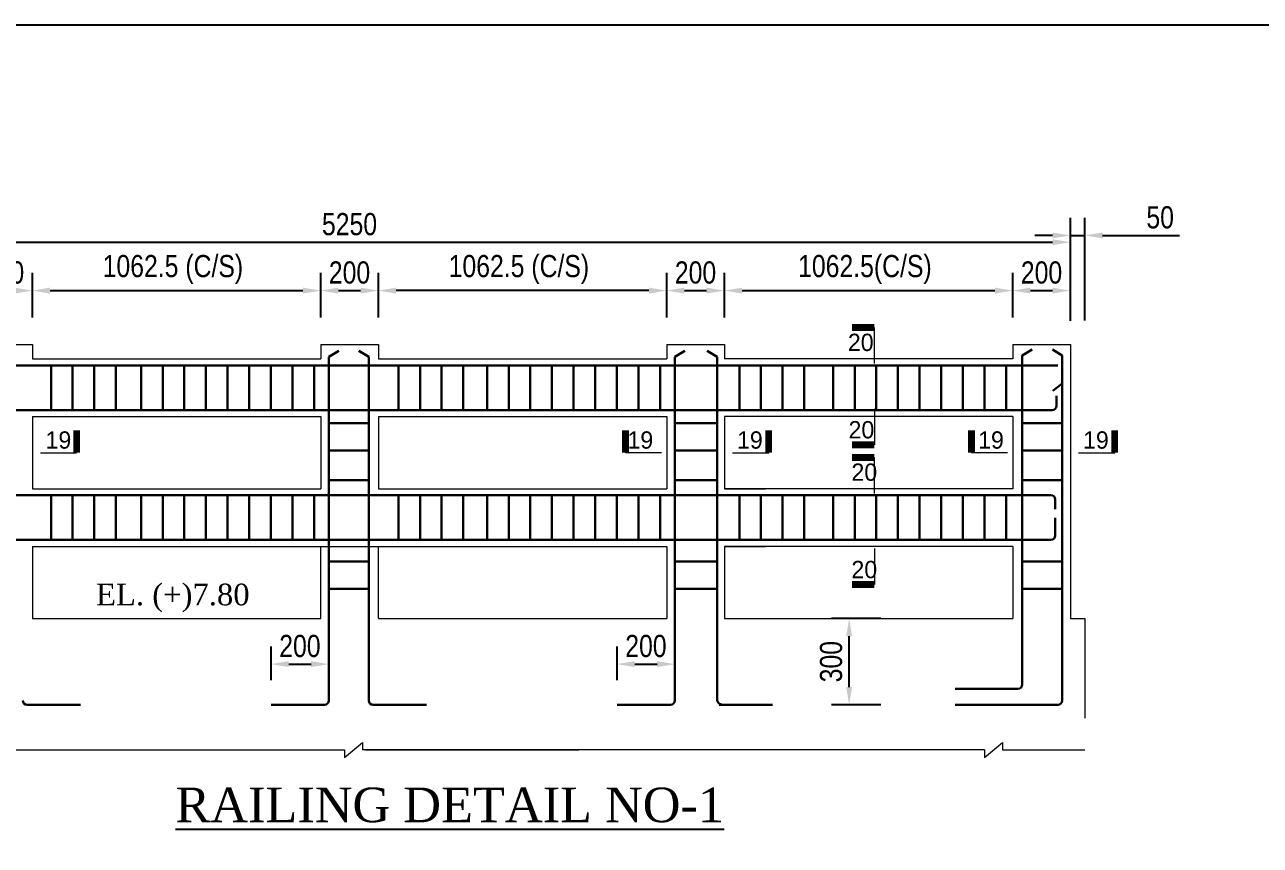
# Model space of a CAD drawing. Extents: x -358915 to 1258323, y -1667244 to -305611.
# Drawn here: x 1110632 to 1116203, y -1471593 to -1467894 of the extents above; entities that cross this region are included whole.
import ezdxf

# ---------------------------------------------------------------- set-up
doc = ezdxf.new("R2010")
doc.units = 0
doc.header["$LTSCALE"] = 300
doc.header["$MEASUREMENT"] = 0
doc.linetypes.add('DASHED', pattern=[0.75, 0.5, -0.25])
doc.layers.get('DEFPOINTS').update_dxf_attribs({"linetype": 'CONTINUOUS'})
doc.layers.add('LINE', color=7, linetype='CONTINUOUS')
doc.layers.add('TEXT', color=10, linetype='CONTINUOUS')
doc.layers.add('ROD', color=1, linetype='CONTINUOUS', lineweight=30)
doc.styles.add('DIM', font='isocp3.shx')
doc.styles.add('SH-T2', font='arial.ttf', dxfattribs={"width": 0.8})
doc.dimstyles.new('dim_50', dxfattribs={"dimtxt": 100, "dimasz": 100, "dimexe": 50, "dimexo": 30, "dimgap": 30, "dimtad": 1, "dimdec": 0, "dimzin": 0, "dimdsep": 46, "dimtxsty": 'DIM', "dimcen": 0.09, "dimclrd": 5, "dimclre": 5, "dimclrt": 7, "dimadec": 0, "dimazin": 0, "dimtfac": 1, "dimtdec": 0, "dimtmove": 0, "dimatfit": 3, "dimfxl": 1, "dimtolj": 1, "dimtzin": 0, "dimarcsym": 1})

# ---------------------------------------------------------------- blocks, each defined once
blk = doc.blocks.new('*D1264')
at = {"layer": 'DEFPOINTS', "color": 0, "transparency": 16777216}
for p in [(1110406.7, -1469092.7), (1110406.7, -1469263.9), (1110666.7, -1469263.9)]:
    blk.add_point(p, dxfattribs=at)
at = {"layer": 'LINE', "color": 5, "lineweight": -2, "transparency": 16777216}
for p, q in [((1110406.7, -1469213.9), (1110406.7, -1469012.7)), ((1110666.7, -1469213.9), (1110666.7, -1469012.7)), ((1110586.7, -1469092.7), (1110486.7, -1469092.7))]:
    blk.add_line(p, q, dxfattribs=at)
at = {"layer": 'LINE', "color": 5, "transparency": 16777216}
for points in [[(1110486.7, -1469079.4), (1110486.7, -1469106), (1110406.7, -1469092.7)], [(1110586.7, -1469079.4), (1110586.7, -1469106), (1110666.7, -1469092.7)]]:
    blk.add_solid(points, dxfattribs=at)
at = {"layer": 'LINE', "color": 7, "transparency": 16777216, "insert": (1110536.7, -1469011.7), "char_height": 100, "attachment_point": 5, "style": 'SH-T2'}
blk.add_mtext('\\A1;200', dxfattribs=at)
blk = doc.blocks.new('*D1265')
at = {"layer": 'DEFPOINTS', "color": 0, "transparency": 16777216}
for p in [(1113786.7, -1469092.7), (1113526.7, -1469263.9), (1113786.7, -1469263.9)]:
    blk.add_point(p, dxfattribs=at)
at = {"layer": 'LINE', "color": 5, "lineweight": -2, "transparency": 16777216}
for p, q in [((1113526.7, -1469213.9), (1113526.7, -1469012.7)), ((1113786.7, -1469213.9), (1113786.7, -1469012.7)), ((1113606.7, -1469092.7), (1113706.7, -1469092.7))]:
    blk.add_line(p, q, dxfattribs=at)
at = {"layer": 'LINE', "color": 5, "transparency": 16777216}
for points in [[(1113606.7, -1469079.4), (1113606.7, -1469106), (1113526.7, -1469092.7)], [(1113706.7, -1469079.4), (1113706.7, -1469106), (1113786.7, -1469092.7)]]:
    blk.add_solid(points, dxfattribs=at)
at = {"layer": 'LINE', "color": 7, "transparency": 16777216, "insert": (1113656.7, -1469011.7), "char_height": 100, "attachment_point": 5, "style": 'SH-T2'}
blk.add_mtext('\\A1;200', dxfattribs=at)
blk = doc.blocks.new('*D1266')
at = {"layer": 'DEFPOINTS', "color": 0, "transparency": 16777216}
for p in [(1115346.7, -1469092.7), (1115086.7, -1469263.9), (1115346.7, -1469263.9)]:
    blk.add_point(p, dxfattribs=at)
at = {"layer": 'LINE', "color": 5, "lineweight": -2, "transparency": 16777216}
for p, q in [((1115086.7, -1469213.9), (1115086.7, -1469012.7)), ((1115346.7, -1469213.9), (1115346.7, -1469012.7)), ((1115166.7, -1469092.7), (1115266.7, -1469092.7))]:
    blk.add_line(p, q, dxfattribs=at)
at = {"layer": 'LINE', "color": 5, "transparency": 16777216}
for points in [[(1115166.7, -1469079.4), (1115166.7, -1469106), (1115086.7, -1469092.7)], [(1115266.7, -1469079.4), (1115266.7, -1469106), (1115346.7, -1469092.7)]]:
    blk.add_solid(points, dxfattribs=at)
at = {"layer": 'LINE', "color": 7, "transparency": 16777216, "insert": (1115216.7, -1469011.7), "char_height": 100, "attachment_point": 5, "style": 'SH-T2'}
blk.add_mtext('\\A1;200', dxfattribs=at)
blk = doc.blocks.new('se')
at = {"layer": 'TEXT', "color": 6, "lineweight": 9, "ltscale": 3}
blk.add_lwpolyline([(0, 0, 20, 20, 0), (0, 64.7, 0, 0, 0)], format="xyseb", dxfattribs=at)
blk.add_lwpolyline([(-104.2, 0), (0, 0)], dxfattribs=at)
blk = doc.blocks.new('*D1271')
at = {"layer": 'DEFPOINTS', "color": 0, "transparency": 16777216}
for p in [(1111966.7, -1469092.7), (1110666.7, -1469263.9), (1111966.7, -1469263.9)]:
    blk.add_point(p, dxfattribs=at)
at = {"layer": 'LINE', "color": 5, "lineweight": -2, "transparency": 16777216}
for p, q in [((1110666.7, -1469213.9), (1110666.7, -1469012.7)), ((1111966.7, -1469213.9), (1111966.7, -1469012.7)), ((1110746.7, -1469092.7), (1111886.7, -1469092.7))]:
    blk.add_line(p, q, dxfattribs=at)
at = {"layer": 'LINE', "color": 5, "transparency": 16777216}
for points in [[(1110746.7, -1469079.4), (1110746.7, -1469106), (1110666.7, -1469092.7)], [(1111886.7, -1469079.4), (1111886.7, -1469106), (1111966.7, -1469092.7)]]:
    blk.add_solid(points, dxfattribs=at)
at = {"layer": 'LINE', "color": 7, "transparency": 16777216, "insert": (1111300.4, -1468997.2), "char_height": 100, "attachment_point": 5, "style": 'SH-T2'}
blk.add_mtext('\\A1;1062.5 (C/S)', dxfattribs=at)
blk = doc.blocks.new('*D1272')
at = {"layer": 'DEFPOINTS', "color": 0, "transparency": 16777216}
for p in [(1112226.7, -1469092.7), (1111966.7, -1469263.9), (1112226.7, -1469263.9)]:
    blk.add_point(p, dxfattribs=at)
at = {"layer": 'LINE', "color": 5, "lineweight": -2, "transparency": 16777216}
for p, q in [((1111966.7, -1469213.9), (1111966.7, -1469012.7)), ((1112226.7, -1469213.9), (1112226.7, -1469012.7)), ((1112046.7, -1469092.7), (1112146.7, -1469092.7))]:
    blk.add_line(p, q, dxfattribs=at)
at = {"layer": 'LINE', "color": 5, "transparency": 16777216}
for points in [[(1112046.7, -1469079.4), (1112046.7, -1469106), (1111966.7, -1469092.7)], [(1112146.7, -1469079.4), (1112146.7, -1469106), (1112226.7, -1469092.7)]]:
    blk.add_solid(points, dxfattribs=at)
at = {"layer": 'LINE', "color": 7, "transparency": 16777216, "insert": (1112096.7, -1469011.7), "char_height": 100, "attachment_point": 5, "style": 'SH-T2'}
blk.add_mtext('\\A1;200', dxfattribs=at)
blk = doc.blocks.new('*D1273')
at = {"layer": 'DEFPOINTS', "color": 0, "transparency": 16777216}
for p in [(1115086.7, -1469092.7), (1113786.7, -1469263.9), (1115086.7, -1469263.9)]:
    blk.add_point(p, dxfattribs=at)
at = {"layer": 'LINE', "color": 5, "lineweight": -2, "transparency": 16777216}
for p, q in [((1113786.7, -1469213.9), (1113786.7, -1469012.7)), ((1115086.7, -1469213.9), (1115086.7, -1469012.7)), ((1113866.7, -1469092.7), (1115006.7, -1469092.7))]:
    blk.add_line(p, q, dxfattribs=at)
at = {"layer": 'LINE', "color": 5, "transparency": 16777216}
for points in [[(1113866.7, -1469079.4), (1113866.7, -1469106), (1113786.7, -1469092.7)], [(1115006.7, -1469079.4), (1115006.7, -1469106), (1115086.7, -1469092.7)]]:
    blk.add_solid(points, dxfattribs=at)
at = {"layer": 'LINE', "color": 7, "transparency": 16777216, "insert": (1114420.4, -1468997.2), "char_height": 100, "attachment_point": 5, "style": 'SH-T2'}
blk.add_mtext('\\A1;1062.5(C/S)', dxfattribs=at)
blk = doc.blocks.new('*D1274')
at = {"layer": 'DEFPOINTS', "color": 0, "transparency": 16777216}
for p in [(1112226.7, -1469092.7), (1112226.7, -1469263.9), (1113526.7, -1469263.9)]:
    blk.add_point(p, dxfattribs=at)
at = {"layer": 'LINE', "color": 5, "lineweight": -2, "transparency": 16777216}
for p, q in [((1112226.7, -1469213.9), (1112226.7, -1469012.7)), ((1113526.7, -1469213.9), (1113526.7, -1469012.7)), ((1113446.7, -1469092.7), (1112306.7, -1469092.7))]:
    blk.add_line(p, q, dxfattribs=at)
at = {"layer": 'LINE', "color": 5, "transparency": 16777216}
for points in [[(1112306.7, -1469079.4), (1112306.7, -1469106), (1112226.7, -1469092.7)], [(1113446.7, -1469079.4), (1113446.7, -1469106), (1113526.7, -1469092.7)]]:
    blk.add_solid(points, dxfattribs=at)
at = {"layer": 'LINE', "color": 7, "transparency": 16777216, "insert": (1112860.4, -1468997.2), "char_height": 100, "attachment_point": 5, "style": 'SH-T2'}
blk.add_mtext('\\A1;1062.5 (C/S)', dxfattribs=at)
blk = doc.blocks.new('*D1275')
at = {"layer": 'DEFPOINTS', "color": 0, "transparency": 16777216}
for p in [(1115346.7, -1468874.7), (1108846.7, -1468962.7), (1115346.7, -1468962.7)]:
    blk.add_point(p, dxfattribs=at)
at = {"layer": 'LINE', "color": 5, "lineweight": -2, "transparency": 16777216}
for p, q in [((1108846.7, -1468912.7), (1108846.7, -1468794.7)), ((1115346.7, -1468912.7), (1115346.7, -1468794.7)), ((1108926.7, -1468874.7), (1115266.7, -1468874.7))]:
    blk.add_line(p, q, dxfattribs=at)
at = {"layer": 'LINE', "color": 5, "transparency": 16777216}
for points in [[(1108926.7, -1468861.4), (1108926.7, -1468888), (1108846.7, -1468874.7)], [(1115266.7, -1468861.4), (1115266.7, -1468888), (1115346.7, -1468874.7)]]:
    blk.add_solid(points, dxfattribs=at)
at = {"layer": 'LINE', "color": 7, "transparency": 16777216, "insert": (1112096.7, -1468793.7), "char_height": 100, "attachment_point": 5, "style": 'SH-T2'}
blk.add_mtext('\\A1;5250', dxfattribs=at)
blk = doc.blocks.new('*D1277')
at = {"layer": 'DEFPOINTS', "color": 0, "transparency": 16777216}
for p in [(1115411.7, -1468844.1), (1115346.7, -1469278.3), (1115411.7, -1469277.8)]:
    blk.add_point(p, dxfattribs=at)
at = {"layer": 'LINE', "color": 5, "lineweight": -2, "transparency": 16777216}
for p, q in [((1115346.7, -1469228.3), (1115346.7, -1468764.1)), ((1115411.7, -1469227.8), (1115411.7, -1468764.1)), ((1115266.7, -1468844.1), (1115186.7, -1468844.1)), ((1115346.7, -1468844.1), (1115411.7, -1468844.1)), ((1115491.7, -1468844.1), (1115838.8, -1468844.1))]:
    blk.add_line(p, q, dxfattribs=at)
at = {"layer": 'LINE', "color": 5, "transparency": 16777216}
for points in [[(1115266.7, -1468830.7), (1115266.7, -1468857.4), (1115346.7, -1468844.1)], [(1115491.7, -1468830.7), (1115491.7, -1468857.4), (1115411.7, -1468844.1)]]:
    blk.add_solid(points, dxfattribs=at)
at = {"layer": 'LINE', "color": 7, "transparency": 16777216, "insert": (1115751.6, -1468763), "char_height": 100, "attachment_point": 5, "style": 'SH-T2'}
blk.add_mtext('\\A1;50', dxfattribs=at)
blk = doc.blocks.new('*D1334')
at = {"layer": 'DEFPOINTS', "color": 0, "transparency": 16777216}
for p in [(1114349.3, -1470570.5), (1114542, -1470570.5), (1114542, -1470959.8)]:
    blk.add_point(p, dxfattribs=at)
at = {"layer": 'LINE', "color": 5, "lineweight": -2, "transparency": 16777216}
for p, q in [((1114492, -1470570.5), (1114269.3, -1470570.5)), ((1114349.3, -1470879.8), (1114349.3, -1470650.5)), ((1114492, -1470959.8), (1114269.3, -1470959.8))]:
    blk.add_line(p, q, dxfattribs=at)
at = {"layer": 'LINE', "color": 5, "transparency": 16777216}
for points in [[(1114336, -1470650.5), (1114362.7, -1470650.5), (1114349.3, -1470570.5)], [(1114336, -1470879.8), (1114362.7, -1470879.8), (1114349.3, -1470959.8)]]:
    blk.add_solid(points, dxfattribs=at)
at = {"layer": 'LINE', "color": 7, "transparency": 16777216, "insert": (1114268.2, -1470765.2), "char_height": 100, "attachment_point": 5, "rotation": 90, "style": 'SH-T2'}
blk.add_mtext('\\A1;300', dxfattribs=at)
blk = doc.blocks.new('*D1338')
at = {"layer": 'DEFPOINTS', "color": 0, "transparency": 16777216}
for p in [(1112003.4, -1470776.3), (1111742.8, -1470898.3), (1112003.4, -1470898.3)]:
    blk.add_point(p, dxfattribs=at)
at = {"layer": 'LINE', "color": 5, "lineweight": -2, "transparency": 16777216}
for p, q in [((1111742.8, -1470848.3), (1111742.8, -1470696.3)), ((1112003.4, -1470848.3), (1112003.4, -1470696.3)), ((1111822.8, -1470776.3), (1111923.4, -1470776.3))]:
    blk.add_line(p, q, dxfattribs=at)
at = {"layer": 'LINE', "color": 5, "transparency": 16777216}
for points in [[(1111822.8, -1470762.9), (1111822.8, -1470789.6), (1111742.8, -1470776.3)], [(1111923.4, -1470762.9), (1111923.4, -1470789.6), (1112003.4, -1470776.3)]]:
    blk.add_solid(points, dxfattribs=at)
at = {"layer": 'LINE', "color": 7, "transparency": 16777216, "insert": (1111873.1, -1470695.2), "char_height": 100, "attachment_point": 5, "style": 'SH-T2'}
blk.add_mtext('\\A1;200', dxfattribs=at)
blk = doc.blocks.new('*D1339')
at = {"layer": 'DEFPOINTS', "color": 0, "transparency": 16777216}
for p in [(1113563.4, -1470776.3), (1113302.8, -1470898.3), (1113563.4, -1470898.3)]:
    blk.add_point(p, dxfattribs=at)
at = {"layer": 'LINE', "color": 5, "lineweight": -2, "transparency": 16777216}
for p, q in [((1113302.8, -1470848.3), (1113302.8, -1470696.3)), ((1113563.4, -1470848.3), (1113563.4, -1470696.3)), ((1113382.8, -1470776.3), (1113483.4, -1470776.3))]:
    blk.add_line(p, q, dxfattribs=at)
at = {"layer": 'LINE', "color": 5, "transparency": 16777216}
for points in [[(1113382.8, -1470762.9), (1113382.8, -1470789.6), (1113302.8, -1470776.3)], [(1113483.4, -1470762.9), (1113483.4, -1470789.6), (1113563.4, -1470776.3)]]:
    blk.add_solid(points, dxfattribs=at)
at = {"layer": 'LINE', "color": 7, "transparency": 16777216, "insert": (1113433.1, -1470695.2), "char_height": 100, "attachment_point": 5, "style": 'SH-T2'}
blk.add_mtext('\\A1;200', dxfattribs=at)

msp = doc.modelspace()

# ---------------------------------------------------------------- linework, layer by layer
at = {"layer": 'LINE', "linetype": 'DASHED', "lineweight": 9, "ltscale": 3}
for p, q in [((1110666.7, -1469335.5), (1110666.7, -1469400.5)), ((1111966.7, -1469335.5), (1111966.7, -1469400.5)), ((1112226.7, -1469335.5), (1112226.7, -1469400.5)), ((1113526.7, -1469335.5), (1113526.7, -1469400.5)), ((1113786.7, -1469335.5), (1113786.7, -1469400.5)), ((1115086.7, -1469335.5), (1115086.7, -1469400.5)), ((1115346.7, -1469335.5), (1115346.7, -1469400.5)), ((1115411.7, -1470570.5), (1115411.7, -1471162.2))]:
    msp.add_line(p, q, dxfattribs=at)
at = {"layer": 'LINE', "lineweight": 9}
for p, q in [((1110666.7, -1469400.5), (1111966.7, -1469400.5)), ((1112226.7, -1469400.5), (1113526.7, -1469400.5)), ((1115086.7, -1469400.5), (1113786.7, -1469400.5)), ((1115346.7, -1469400.5), (1115346.7, -1470570.5)), ((1110666.7, -1469660.5), (1111966.7, -1469660.5)), ((1110666.7, -1469660.5), (1110666.7, -1469985.5)), ((1111966.7, -1469660.5), (1111966.7, -1469985.5)), ((1112226.7, -1469660.5), (1113526.7, -1469660.5)), ((1112226.7, -1469660.5), (1112226.7, -1469985.5)), ((1113526.7, -1469660.5), (1113526.7, -1469985.5)), ((1113786.7, -1469660.5), (1113786.7, -1469985.5)), ((1115086.7, -1469660.5), (1113786.7, -1469660.5)), ((1115086.7, -1469660.5), (1115086.7, -1469985.5)), ((1110666.7, -1469985.5), (1111966.7, -1469985.5)), ((1112226.7, -1469985.5), (1113526.7, -1469985.5)), ((1113786.7, -1469985.5), (1113972.4, -1469985.5)), ((1115086.7, -1469985.5), (1113786.7, -1469985.5)), ((1110666.7, -1470245.5), (1113526.7, -1470245.5)), ((1110666.7, -1470245.5), (1110666.7, -1470570.5)), ((1111966.7, -1470570.5), (1111966.7, -1470245.5)), ((1112226.7, -1470570.5), (1112226.7, -1470245.5)), ((1113526.7, -1470245.5), (1113526.7, -1470570.5)), ((1113786.7, -1470245.5), (1113972.4, -1470245.5)), ((1113786.7, -1470245.5), (1113786.7, -1470570.5)), ((1115086.7, -1470245.5), (1113786.7, -1470245.5)), ((1115086.7, -1470245.5), (1115086.7, -1470570.5)), ((1110666.7, -1470570.5), (1111966.7, -1470570.5)), ((1112226.7, -1470570.5), (1113526.7, -1470570.5)), ((1113786.7, -1470570.5), (1115086.7, -1470570.5)), ((1112074.8, -1471197.3), (1112155.8, -1471129.6)), ((1112074.8, -1471162.2), (1112074.8, -1471197.3)), ((1112155.8, -1471129.6), (1112155.8, -1471162.2)), ((1114960.3, -1471197.3), (1115041.3, -1471129.6)), ((1114960.3, -1471162.2), (1114960.3, -1471197.3)), ((1115041.3, -1471129.6), (1115041.3, -1471162.2))]:
    msp.add_line(p, q, dxfattribs=at)
at = {"layer": 'LINE', "lineweight": 15}
for p, q in [((1109823.9, -1471162.2), (1112074.8, -1471162.2)), ((1114960.3, -1471162.2), (1112155.8, -1471162.2)), ((1112169.3, -1471162.2), (1113130.7, -1471162.2)), ((1115041.3, -1471162.2), (1115411.7, -1471162.2))]:
    msp.add_line(p, q, dxfattribs=at)
at = {"layer": 'LINE'}
msp.add_lwpolyline([(1123899.8, -1488297), (1095047.5, -1488297), (1095047.5, -1467894.3), (1123899.8, -1467894.3)], close=True, dxfattribs=at)
at = {"layer": 'LINE', "linetype": 'DASHED', "lineweight": 9, "ltscale": 3}
for points in [[(1110406.7, -1469335.5), (1110666.7, -1469335.5)], [(1111966.7, -1469335.5), (1112226.7, -1469335.5)], [(1113526.7, -1469335.5), (1113786.7, -1469335.5)], [(1115086.7, -1469335.5), (1115346.7, -1469335.5)], [(1115346.7, -1470570.5), (1115411.7, -1470570.5)]]:
    msp.add_lwpolyline(points, dxfattribs=at)
at = {"layer": 'ROD'}
for p, q in [((1112003.4, -1470940.3), (1112003.4, -1469390.9)), ((1112003.4, -1469390.9), (1112003.4, -1469482.2)), ((1112183.3, -1469390.9), (1112183.3, -1470940.3)), ((1113563.4, -1470940.3), (1113563.4, -1469390.9)), ((1113563.4, -1469390.9), (1113563.4, -1469482.2)), ((1113754.2, -1469390.9), (1113754.2, -1470940.3)), ((1115130.1, -1469385), (1115130.1, -1470868.5)), ((1108883.4, -1469429.9), (1113682.7, -1469429.9)), ((1110750.9, -1469631), (1110750.9, -1469429.9)), ((1110848.4, -1469631), (1110848.4, -1469429.9)), ((1110945.9, -1469631), (1110945.9, -1469429.9)), ((1111043.4, -1469631), (1111043.4, -1469429.9)), ((1111156.8, -1469631), (1111156.8, -1469429.9)), ((1111254.3, -1469631), (1111254.3, -1469429.9)), ((1111351.8, -1469631), (1111351.8, -1469429.9)), ((1111449.3, -1469631), (1111449.3, -1469429.9)), ((1111546.8, -1469631), (1111546.8, -1469429.9)), ((1111644.3, -1469631), (1111644.3, -1469429.9)), ((1111741.8, -1469631), (1111741.8, -1469429.9)), ((1111839.3, -1469631), (1111839.3, -1469429.9)), ((1111936.8, -1469631), (1111936.8, -1469429.9)), ((1112317, -1469631), (1112317, -1469429.9)), ((1112414.5, -1469631), (1112414.5, -1469429.9)), ((1112512, -1469631), (1112512, -1469429.9)), ((1112609.5, -1469631), (1112609.5, -1469429.9)), ((1112716.8, -1469631), (1112716.8, -1469429.9)), ((1112814.3, -1469631), (1112814.3, -1469429.9)), ((1112911.8, -1469631), (1112911.8, -1469429.9)), ((1113009.3, -1469631), (1113009.3, -1469429.9)), ((1113106.8, -1469631), (1113106.8, -1469429.9)), ((1113204.3, -1469631), (1113204.3, -1469429.9)), ((1113301.8, -1469631), (1113301.8, -1469429.9)), ((1113399.3, -1469631), (1113399.3, -1469429.9)), ((1113496.8, -1469631), (1113496.8, -1469429.9)), ((1113656.7, -1469429.9), (1113972.4, -1469429.9)), ((1115290.4, -1469429.9), (1113656.7, -1469429.9)), ((1113854.3, -1469631), (1113854.3, -1469429.9)), ((1113951.8, -1469631), (1113951.8, -1469429.9)), ((1114049.3, -1469631), (1114049.3, -1469429.9)), ((1114146.8, -1469631), (1114146.8, -1469429.9)), ((1114276.8, -1469631), (1114276.8, -1469429.9)), ((1114374.3, -1469631), (1114374.3, -1469429.9)), ((1114471.8, -1469631), (1114471.8, -1469429.9)), ((1114569.3, -1469631), (1114569.3, -1469429.9)), ((1114666.8, -1469631), (1114666.8, -1469429.9)), ((1114764.3, -1469631), (1114764.3, -1469429.9)), ((1114861.8, -1469631), (1114861.8, -1469429.9)), ((1114959.3, -1469631), (1114959.3, -1469429.9)), ((1115056.8, -1469631), (1115056.8, -1469429.9)), ((1115309.9, -1469576.8), (1115309.9, -1469449.4)), ((1115309.9, -1470940.3), (1115309.9, -1469471.8)), ((1115283.9, -1469611.5), (1115283.9, -1469566.4)), ((1108909.5, -1469631), (1113682.7, -1469631)), ((1113656.7, -1469631), (1113972.4, -1469631)), ((1115264.4, -1469631), (1113656.7, -1469631)), ((1112003.4, -1469690.7), (1112122.7, -1469690.7)), ((1112070.7, -1469690.7), (1112183.3, -1469690.7)), ((1113563.4, -1469690.7), (1113656.7, -1469690.7)), ((1113630.7, -1469690.7), (1113754.2, -1469690.7)), ((1115309.9, -1469690.7), (1115130.1, -1469690.7)), ((1112003.4, -1469813.8), (1112122.7, -1469813.8)), ((1112070.7, -1469813.8), (1112183.3, -1469813.8)), ((1113563.4, -1469813.8), (1113656.7, -1469813.8)), ((1113630.7, -1469813.8), (1113754.2, -1469813.8)), ((1115309.9, -1469813.8), (1115130.1, -1469813.8)), ((1112003.4, -1469947.3), (1112122.7, -1469947.3)), ((1112070.7, -1469947.3), (1112183.3, -1469947.3)), ((1113563.4, -1469947.3), (1113656.7, -1469947.3)), ((1113630.7, -1469947.3), (1113754.2, -1469947.3)), ((1115309.9, -1469947.3), (1115130.1, -1469947.3)), ((1108933.9, -1470014.9), (1113526.7, -1470014.9)), ((1110750.9, -1470216), (1110750.9, -1470014.9)), ((1110848.4, -1470216), (1110848.4, -1470014.9)), ((1110945.9, -1470216), (1110945.9, -1470014.9)), ((1111043.4, -1470216), (1111043.4, -1470014.9)), ((1111156.8, -1470216), (1111156.8, -1470014.9)), ((1111254.3, -1470216), (1111254.3, -1470014.9)), ((1111351.8, -1470216), (1111351.8, -1470014.9)), ((1111449.3, -1470216), (1111449.3, -1470014.9)), ((1111546.8, -1470216), (1111546.8, -1470014.9)), ((1111644.3, -1470216), (1111644.3, -1470014.9)), ((1111741.8, -1470216), (1111741.8, -1470014.9)), ((1111839.3, -1470216), (1111839.3, -1470014.9)), ((1111936.8, -1470216), (1111936.8, -1470014.9)), ((1112317, -1470216), (1112317, -1470014.9)), ((1112414.5, -1470216), (1112414.5, -1470014.9)), ((1112512, -1470216), (1112512, -1470014.9)), ((1112609.5, -1470216), (1112609.5, -1470014.9)), ((1112716.8, -1470216), (1112716.8, -1470014.9)), ((1112814.3, -1470216), (1112814.3, -1470014.9)), ((1112911.8, -1470216), (1112911.8, -1470014.9)), ((1113009.3, -1470216), (1113009.3, -1470014.9)), ((1113106.8, -1470216), (1113106.8, -1470014.9)), ((1113130.7, -1470014.9), (1113972.4, -1470014.9)), ((1115259.4, -1470014.9), (1113130.7, -1470014.9)), ((1113204.3, -1470216), (1113204.3, -1470014.9)), ((1113301.8, -1470216), (1113301.8, -1470014.9)), ((1113399.3, -1470216), (1113399.3, -1470014.9)), ((1113496.8, -1470216), (1113496.8, -1470014.9)), ((1113854.3, -1470216), (1113854.3, -1470014.9)), ((1113951.8, -1470216), (1113951.8, -1470014.9)), ((1114049.3, -1470216), (1114049.3, -1470014.9)), ((1114146.8, -1470216), (1114146.8, -1470014.9)), ((1114276.8, -1470216), (1114276.8, -1470014.9)), ((1114374.3, -1470216), (1114374.3, -1470014.9)), ((1114471.8, -1470216), (1114471.8, -1470014.9)), ((1114569.3, -1470216), (1114569.3, -1470014.9)), ((1114666.8, -1470216), (1114666.8, -1470014.9)), ((1114764.3, -1470216), (1114764.3, -1470014.9)), ((1114861.8, -1470216), (1114861.8, -1470014.9)), ((1114959.3, -1470216), (1114959.3, -1470014.9)), ((1115056.8, -1470216), (1115056.8, -1470014.9)), ((1115278.9, -1470034.4), (1115278.9, -1470078.4)), ((1115278.9, -1470117.6), (1115278.9, -1470196.5)), ((1108933.9, -1470216), (1113526.7, -1470216)), ((1113130.7, -1470216), (1113972.4, -1470216)), ((1115259.4, -1470216), (1113130.7, -1470216)), ((1112003.4, -1470313.8), (1112122.7, -1470313.8)), ((1112070.7, -1470313.8), (1112183.3, -1470313.8)), ((1113563.4, -1470313.8), (1113656.7, -1470313.8)), ((1113630.7, -1470313.8), (1113754.2, -1470313.8)), ((1115309.9, -1470313.8), (1115130.1, -1470313.8)), ((1112003.4, -1470436.9), (1112122.7, -1470436.9)), ((1112070.7, -1470436.9), (1112183.3, -1470436.9)), ((1113563.4, -1470436.9), (1113656.7, -1470436.9)), ((1113630.7, -1470436.9), (1113754.2, -1470436.9)), ((1115309.9, -1470436.9), (1115130.1, -1470436.9)), ((1115110.6, -1470888), (1114827, -1470888)), ((1110883.9, -1470959.8), (1110642.8, -1470959.8)), ((1111742.8, -1470959.8), (1111983.9, -1470959.8)), ((1112443.9, -1470959.8), (1112202.8, -1470959.8)), ((1113302.8, -1470959.8), (1113543.9, -1470959.8)), ((1114003.9, -1470959.8), (1113762.8, -1470959.8)), ((1115290.4, -1470959.8), (1114827, -1470959.8))]:
    msp.add_line(p, q, dxfattribs=at)
for points in [[(1112003.4, -1469390.9), (1112047.8, -1469364.1)], [(1112183.3, -1469390.9), (1112138.9, -1469364.1)], [(1113563.4, -1469390.9), (1113607.8, -1469364.1)], [(1113754.2, -1469390.9), (1113709.8, -1469364.1)], [(1115130.1, -1469385), (1115174.4, -1469358.2)], [(1115309.9, -1469385), (1115265.5, -1469358.2)], [(1115309.9, -1469385), (1115309.9, -1469511.3), (1115267.8, -1469543.8)]]:
    msp.add_lwpolyline(points, dxfattribs=at)
for centre, radius, start, end in [((1115264.4, -1469611.5), 19.5, 270, 0), ((1115259.4, -1470034.4), 19.5, 0, 90), ((1115259.4, -1470196.5), 19.5, 270, 0), ((1115110.6, -1470868.5), 19.5, 270, 0), ((1110642.8, -1470940.3), 19.5, 180, 270), ((1111983.9, -1470940.3), 19.5, 270, 0), ((1112202.8, -1470940.3), 19.5, 180, 270), ((1113543.9, -1470940.3), 19.5, 270, 0), ((1113781.4, -1470931.2), 28.7, 198.6492, 272.2012), ((1115290.4, -1470940.3), 19.5, 270, 0)]:
    msp.add_arc(centre, radius, start, end, dxfattribs=at)

# ---------------------------------------------------------------- block references
at = {"layer": 'TEXT', "linetype": 'DASHED', "lineweight": 9, "yscale": 1.560000000015134, "zscale": 1.56, "rotation": 90}
for p, xscale in [((1114463.2, -1469259.5), 1.560000000015134), ((1114463.2, -1469787.6), -1.560000000015134), ((1114463.2, -1469844.5), 1.560000000015134), ((1114463.2, -1470417.7), -1.560000000015134)]:
    msp.add_blockref('se', p, dxfattribs=dict(at, xscale=xscale))
at = {"layer": 'TEXT', "linetype": 'DASHED', "lineweight": 9, "yscale": 1.560000000015134, "zscale": 1.56}
for p, xscale in [((1110866.5, -1469823.4), 1.559999999939464), ((1113340.9, -1469823.4), -1.559999999939464), ((1113986.5, -1469823.4), 1.559999999939464), ((1114900.9, -1469823.4), -1.559999999939464), ((1115546.5, -1469823.4), 1.559999999939464)]:
    msp.add_blockref('se', p, dxfattribs=dict(at, xscale=xscale))

# ---------------------------------------------------------------- texts
at = {"layer": 'LINE', "color": 4, "insert": (1111300, -1470478.4), "char_height": 97.5, "attachment_point": 5}
msp.add_mtext('{\\fTimes New Roman|b0|i0|c0|p18;\\C0;EL. (+)7.80}', dxfattribs=at)
at = {"layer": 'TEXT', "char_height": 78, "attachment_point": 5}
for s, insert in [('20 ', (1114401.6, -1469326.6)), ('19 ', (1110784.2, -1469766.7)), ('19 ', (1113407.9, -1469766.7)), ('19 ', (1113901.8, -1469766.7)), ('20 ', (1114404.6, -1469720.4)), ('19 ', (1114988.8, -1469766.7)), ('19 ', (1115461.8, -1469766.7)), ('20 ', (1114417.7, -1469911.6)), ('20 ', (1114417.7, -1470350.5))]:
    msp.add_mtext(s, dxfattribs=dict(at, insert=insert))
at = {"layer": 'TEXT', "color": 4, "insert": (1111311.7, -1471411.9), "char_height": 97.5, "width": 2573.477, "attachment_point": 4, "line_spacing_factor": 0.64}
msp.add_mtext('{\\fTimes New Roman|b0|i0|c0|p18;\\H1.6x;\\L\\C6;RAILING DETAIL NO-1 }', dxfattribs=at)

# ---------------------------------------------------------------- dimensions: what is measured, and where the dimension line sits
at = {"layer": 'LINE', "color": 0}
for base, p1, p2, text, picture, middle in [((1115411.7, -1468844.1), (1115346.7, -1469278.3), (1115411.7, -1469277.8), '50', '*D1277', (1115751.6, -1468844.1)), ((1112226.7, -1469092.7), (1113526.7, -1469263.9), (1112226.7, -1469263.9), '1062.5 (C/S)', '*D1274', (1112860.4, -1469092.7)), ((1110406.7, -1469092.7), (1110666.7, -1469263.9), (1110406.7, -1469263.9), '200', '*D1264', (1110536.7, -1469092.7))]:
    dim = msp.add_linear_dim(base=base, p1=p1, p2=p2, angle=180, text=text, dimstyle='dim_50', override={"dimasz": 80, "dimexe": 80, "dimexo": 50, "dimtxsty": 'SH-T2'}, dxfattribs=at)
    dim.commit()
    dim.dimension.update_dxf_attribs({"geometry": picture, "text_midpoint": middle, "dimtype": 160})
for base, p1, p2, text, picture, middle in [((1115346.7, -1468874.7), (1108846.7, -1468962.7), (1115346.7, -1468962.7), '5250', '*D1275', (1112096.7, -1468793.7)), ((1112003.4, -1470776.3), (1111742.8, -1470898.3), (1112003.4, -1470898.3), '200', '*D1338', (1111873.1, -1470695.2)), ((1113563.4, -1470776.3), (1113302.8, -1470898.3), (1113563.4, -1470898.3), '200', '*D1339', (1113433.1, -1470695.2))]:
    dim = msp.add_linear_dim(base=base, p1=p1, p2=p2, text=text, dimstyle='dim_50', override={"dimasz": 80, "dimexe": 80, "dimexo": 50, "dimtxsty": 'SH-T2'}, dxfattribs=at)
    dim.commit()
    dim.dimension.update_dxf_attribs({"geometry": picture, "text_midpoint": middle})
for base, p1, p2, text, picture, middle in [((1111966.7, -1469092.7), (1110666.7, -1469263.9), (1111966.7, -1469263.9), '1062.5 (C/S)', '*D1271', (1111300.4, -1469092.7)), ((1112226.7, -1469092.7), (1111966.7, -1469263.9), (1112226.7, -1469263.9), '200', '*D1272', (1112096.7, -1469092.7)), ((1113786.7, -1469092.7), (1113526.7, -1469263.9), (1113786.7, -1469263.9), '200', '*D1265', (1113656.7, -1469092.7)), ((1115086.7, -1469092.7), (1113786.7, -1469263.9), (1115086.7, -1469263.9), '1062.5(C/S)', '*D1273', (1114420.4, -1469092.7)), ((1115346.7, -1469092.7), (1115086.7, -1469263.9), (1115346.7, -1469263.9), '200', '*D1266', (1115216.7, -1469092.7))]:
    dim = msp.add_linear_dim(base=base, p1=p1, p2=p2, text=text, dimstyle='dim_50', override={"dimasz": 80, "dimexe": 80, "dimexo": 50, "dimtxsty": 'SH-T2'}, dxfattribs=at)
    dim.commit()
    dim.dimension.update_dxf_attribs({"geometry": picture, "text_midpoint": middle, "dimtype": 160})
dim = msp.add_linear_dim(base=(1114349.3, -1470570.5), p1=(1114542, -1470959.8), p2=(1114542, -1470570.5), angle=90, text='300', dimstyle='dim_50', override={"dimasz": 80, "dimexe": 80, "dimexo": 50, "dimtxsty": 'SH-T2'}, dxfattribs=at)
dim.commit()
dim.dimension.update_dxf_attribs({"geometry": '*D1334', "text_midpoint": (1114268.2, -1470765.2)})

doc.saveas('drawing.dxf')
